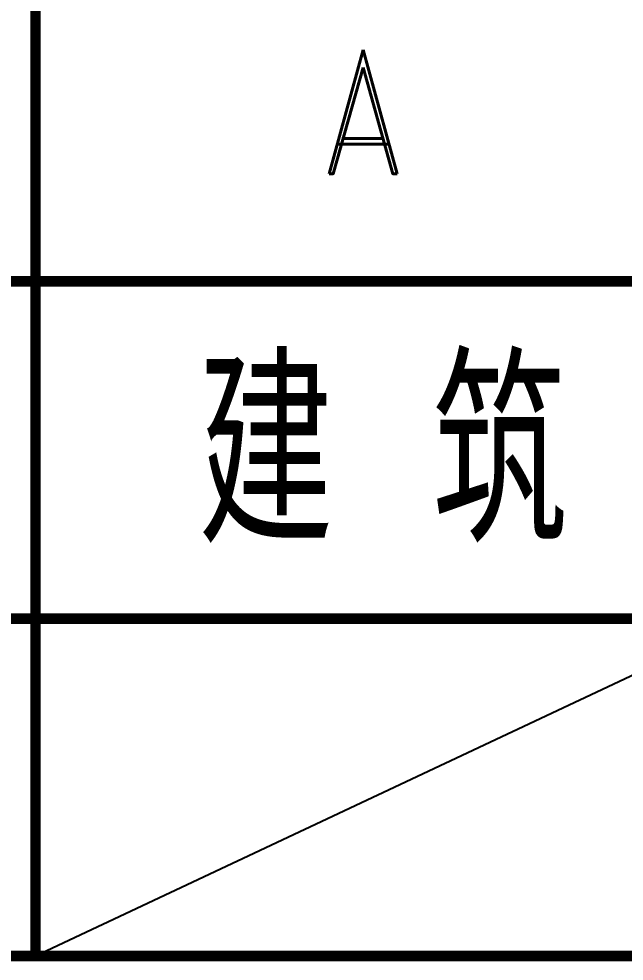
# Model space of a CAD drawing. Extents: x 575917 to 733065, y -270021 to -228021.
# Drawn here: x 647651 to 648944, y -268312 to -266301 of the extents above; entities that cross this region are included whole.
import ezdxf

# ---------------------------------------------------------------- set-up
doc = ezdxf.new("R2010")
doc.units = 0
doc.header["$LTSCALE"] = 1000
doc.header["$MEASUREMENT"] = 0
doc.layers.add('1', color=3, linetype='CONTINUOUS')
doc.layers.add('WINDOW', color=2, linetype='CONTINUOUS')
doc.styles.add('CHINESE-3', font='romand.shx', dxfattribs={"width": 0.8, "bigfont": 'ochinese.shx'})

msp = doc.modelspace()

# ---------------------------------------------------------------- linework, layer by layer
at = {"layer": '1', "const_width": 22.5}
for points in [[(647687, -266141.2), (647687, -268301.2)], [(647687, -266141.2), (647687, -268301.2)], [(649217, -266861.2), (646517, -266861.2)], [(649217, -266861.2), (646517, -266861.2)], [(649217, -267581.2), (646517, -267581.2)], [(649217, -267581.2), (646517, -267581.2)], [(649217, -268301.2), (646517, -268301.2)], [(649217, -268301.2), (646517, -268301.2)]]:
    msp.add_lwpolyline(points, dxfattribs=at)
at = {"layer": 'WINDOW'}
msp.add_line((647687, -268301.2), (649217, -267581.2), dxfattribs=at)
msp.add_line((647687, -268301.2), (649217, -267581.2), dxfattribs=at)

# ---------------------------------------------------------------- texts
at = {"layer": '1', "style": 'CHINESE-3', "width": 0.8}
for s, height, p in [('A', 264.6, (648295.6, -266631.9)), ('A', 264.6, (648295.6, -266631.9)), ('建 筑', 381.02, (648034.1, -267419.8)), ('建 筑', 381.02, (648034.1, -267419.8))]:
    msp.add_text(s, height=height, dxfattribs=at).set_placement(p)

doc.saveas('drawing.dxf')
